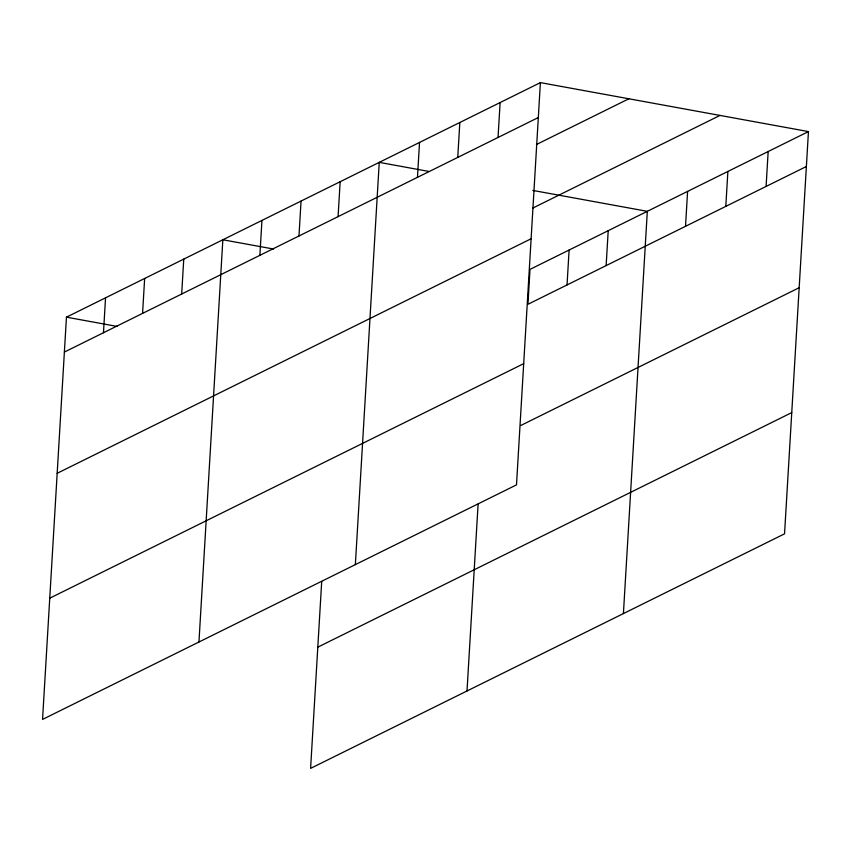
<?xml version="1.0" encoding="UTF-8"?>
<svg xmlns="http://www.w3.org/2000/svg" width="851" height="851" viewBox="0 0 851 851"><rect width="100%" height="100%" fill="white"/><g stroke="black" fill="none" stroke-linecap="round" stroke-linejoin="round"><path stroke-width="1.28" d="M540.396 82.621L66.452 317.168L42.55 719.414L516.493 484.868L540.396 82.621L808.45 131.586L784.548 533.832L310.604 768.379L321.71 581.424M103.471 332.73L105.545 297.818M142.574 313.381L144.649 278.468M181.678 294.031L183.752 259.119M198.953 642.016L222.845 239.769L273.586 249.035M259.874 255.332L261.948 220.42M298.978 235.982L301.052 201.07M338.081 216.633L340.155 181.72M355.356 564.607L379.248 162.371L428.681 171.402M417.458 177.348L419.532 142.436M457.753 157.414L459.827 122.501M498.037 137.479L500.111 102.567M467.008 690.969L478.113 504.026M567.032 284.947L569.106 250.034M606.135 265.597L608.21 230.685M623.411 613.571L647.313 211.335L532.811 190.422M685.523 226.313L687.597 191.401M725.807 206.378L727.882 171.466M766.091 186.433L768.166 151.531M64.378 352.08L538.321 117.534M536.428 144.521L628.857 98.78M532.779 208.08L719.989 115.428M57.177 473.294L531.12 238.759M808.45 131.586L530.003 269.384L527.928 304.296L806.376 166.498M49.752 598.189L523.695 363.654M520.727 425.511L799.174 287.723M317.806 647.154L791.749 412.607M66.452 317.168L117.183 326.433"/></g></svg>
